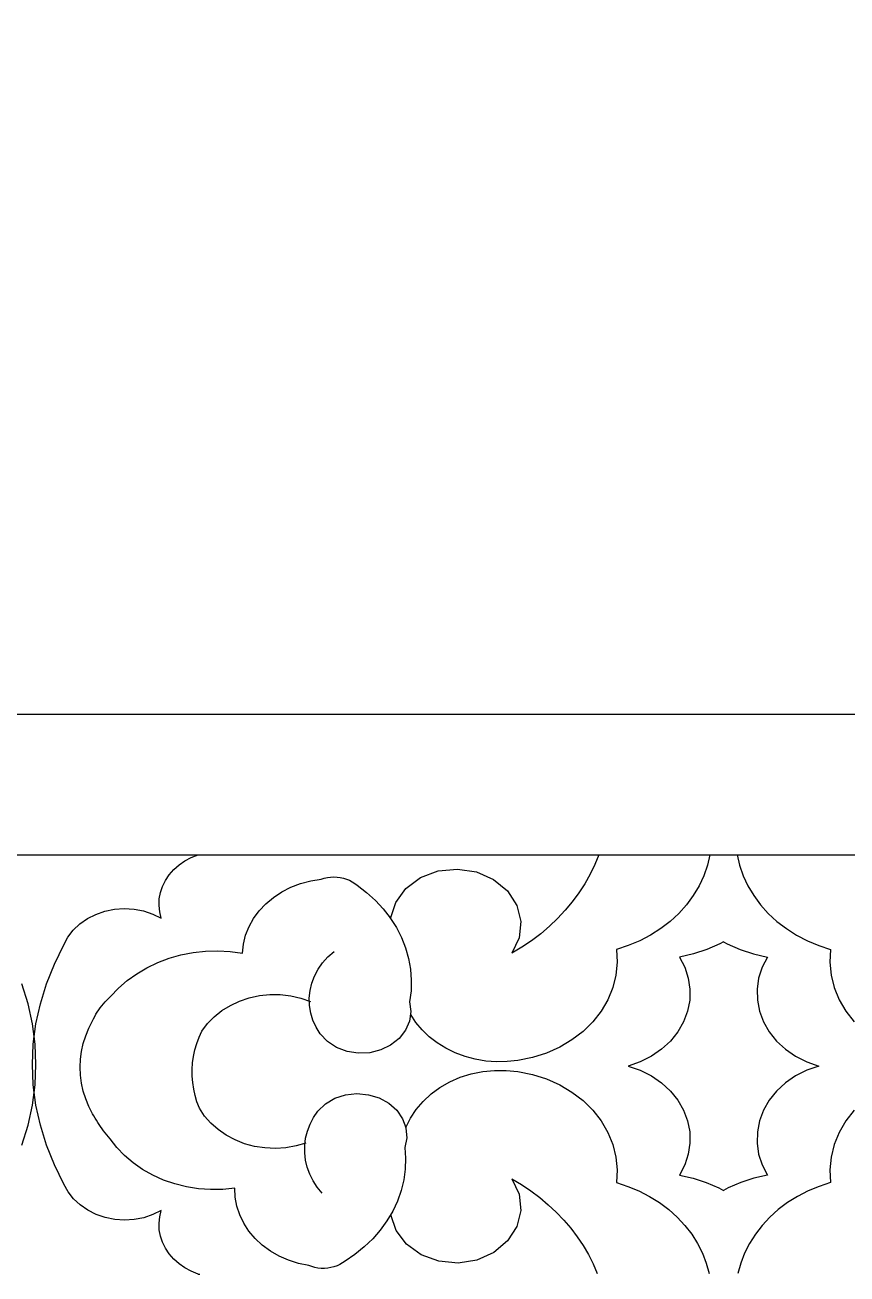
# Model space of a CAD drawing. Extents: x 1188826 to 1909461, y 608442 to 1651179.
# Drawn here: x 1664445.7 to 1664621.8, y 1032543.6 to 1032811.1 of the extents above; entities that cross this region are included whole.
import ezdxf

# ---------------------------------------------------------------- set-up
doc = ezdxf.new("R2010")
doc.units = 0
doc.header["$LTSCALE"] = 1000
doc.header["$MEASUREMENT"] = 0
doc.layers.add('窗', color=4, linetype='Continuous')
doc.layers.add('立面线', color=40, linetype='Continuous')

# ---------------------------------------------------------------- blocks, each defined once
blk = doc.blocks.new('EHYTERHT5EHTER')
at = {"layer": '窗', "ltscale": 3}
blk.add_lwpolyline([(80403.92, -228180.6), (81339.2, -228180.6), (81339.2, -229130.6), (80403.92, -229130.6)], close=True, dxfattribs=at)

msp = doc.modelspace()

# ---------------------------------------------------------------- linework, layer by layer
at = {"layer": '立面线'}
for p, q in [((1669039.81, 1032663.42), (1660727.54, 1032663.42)), ((1660758.89, 1032633.42), (1669008.6, 1032633.42)), ((1664479.93, 1032632.09), (1664481.3, 1032632.83)), ((1664481.3, 1032632.83), (1664482.75, 1032633.42)), ((1664568.61, 1032633.42), (1664567.74, 1032631.3)), ((1664592.39, 1032633.42), (1664591.86, 1032631.14)), ((1664598.25, 1032633.42), (1664598.78, 1032631.14)), ((1664476.58, 1032629.11), (1664477.55, 1032630.22)), ((1664477.55, 1032630.22), (1664478.67, 1032631.22)), ((1664478.67, 1032631.22), (1664479.93, 1032632.09)), ((1664534.2, 1032629.93), (1664538.3, 1032630.35)), ((1664538.3, 1032630.35), (1664542.37, 1032629.73)), ((1664567.74, 1032631.3), (1664566.74, 1032629.23)), ((1664591.86, 1032631.14), (1664591.09, 1032628.9)), ((1664598.78, 1032631.14), (1664599.55, 1032628.9)), ((1664475.14, 1032626.63), (1664475.77, 1032627.91)), ((1664475.77, 1032627.91), (1664476.58, 1032629.11)), ((1664504.73, 1032627.22), (1664506.9, 1032627.79)), ((1664506.9, 1032627.79), (1664509.13, 1032628.14)), ((1664509.13, 1032628.14), (1664509.78, 1032628.36)), ((1664509.78, 1032628.36), (1664510.45, 1032628.51)), ((1664510.45, 1032628.51), (1664511.14, 1032628.61)), ((1664511.14, 1032628.61), (1664511.83, 1032628.64)), ((1664511.83, 1032628.64), (1664512.53, 1032628.62)), ((1664512.53, 1032628.62), (1664513.22, 1032628.54)), ((1664513.22, 1032628.54), (1664513.89, 1032628.39)), ((1664513.89, 1032628.39), (1664514.55, 1032628.19)), ((1664514.55, 1032628.19), (1664515.17, 1032627.93)), ((1664515.17, 1032627.93), (1664515.77, 1032627.62)), ((1664515.77, 1032627.62), (1664516.32, 1032627.26)), ((1664527.29, 1032626.19), (1664530.42, 1032628.5)), ((1664530.42, 1032628.5), (1664534.2, 1032629.93)), ((1664542.37, 1032629.73), (1664546.05, 1032628.12)), ((1664546.05, 1032628.12), (1664549.02, 1032625.67)), ((1664566.74, 1032629.23), (1664565.6, 1032627.2)), ((1664591.09, 1032628.9), (1664590.08, 1032626.74)), ((1664599.55, 1032628.9), (1664600.56, 1032626.74)), ((1664474.45, 1032623.93), (1664474.7, 1032625.3)), ((1664474.7, 1032625.3), (1664475.14, 1032626.63)), ((1664498.91, 1032624.27), (1664500.71, 1032625.45)), ((1664500.71, 1032625.45), (1664502.66, 1032626.44)), ((1664502.66, 1032626.44), (1664504.73, 1032627.22)), ((1664516.32, 1032627.26), (1664516.83, 1032626.86)), ((1664516.83, 1032626.86), (1664518.87, 1032625.31)), ((1664518.87, 1032625.31), (1664520.74, 1032623.62)), ((1664525.09, 1032623.19), (1664527.29, 1032626.19)), ((1664549.02, 1032625.67), (1664551.03, 1032622.57)), ((1664564.32, 1032625.24), (1664562.93, 1032623.34)), ((1664565.6, 1032627.2), (1664564.32, 1032625.24)), ((1664588.85, 1032624.66), (1664587.39, 1032622.69)), ((1664590.08, 1032626.74), (1664588.85, 1032624.66)), ((1664600.56, 1032626.74), (1664601.79, 1032624.66)), ((1664601.79, 1032624.66), (1664603.25, 1032622.69)), ((1664474.39, 1032622.54), (1664474.45, 1032623.93)), ((1664474.54, 1032621.16), (1664474.39, 1032622.54)), ((1664495.86, 1032621.41), (1664497.29, 1032622.92)), ((1664497.29, 1032622.92), (1664498.91, 1032624.27)), ((1664520.74, 1032623.62), (1664522.44, 1032621.8)), ((1664524, 1032619.78), (1664525.09, 1032623.19)), ((1664551.03, 1032622.57), (1664551.89, 1032619.11)), ((1664562.93, 1032623.34), (1664561.4, 1032621.51)), ((1664587.39, 1032622.69), (1664585.73, 1032620.85)), ((1664603.25, 1032622.69), (1664604.9, 1032620.85)), ((1664457.42, 1032618.58), (1664459.04, 1032619.72)), ((1664459.04, 1032619.72), (1664460.85, 1032620.64)), ((1664460.85, 1032620.64), (1664462.8, 1032621.32)), ((1664462.8, 1032621.32), (1664464.85, 1032621.73)), ((1664464.85, 1032621.73), (1664466.94, 1032621.88)), ((1664466.94, 1032621.88), (1664469.04, 1032621.76)), ((1664469.04, 1032621.76), (1664471.09, 1032621.36)), ((1664471.09, 1032621.36), (1664473.05, 1032620.71)), ((1664473.05, 1032620.71), (1664474.87, 1032619.8)), ((1664474.87, 1032619.8), (1664474.54, 1032621.16)), ((1664493.68, 1032618.02), (1664494.65, 1032619.77)), ((1664494.65, 1032619.77), (1664495.86, 1032621.41)), ((1664522.44, 1032621.8), (1664523.94, 1032619.86)), ((1664523.94, 1032619.86), (1664524, 1032619.78)), ((1664524, 1032619.78), (1664525.24, 1032617.82)), ((1664559.77, 1032619.75), (1664558.01, 1032618.08)), ((1664561.4, 1032621.51), (1664559.77, 1032619.75)), ((1664585.73, 1032620.85), (1664583.89, 1032619.14)), ((1664604.9, 1032620.85), (1664606.75, 1032619.14)), ((1664454.86, 1032615.73), (1664456.01, 1032617.23)), ((1664456.01, 1032617.23), (1664457.42, 1032618.58)), ((1664492.95, 1032616.18), (1664493.68, 1032618.02)), ((1664525.24, 1032617.82), (1664526.33, 1032615.68)), ((1664551.89, 1032619.11), (1664551.54, 1032615.59)), ((1664558.01, 1032618.08), (1664556.16, 1032616.49)), ((1664581.86, 1032617.58), (1664579.68, 1032616.19)), ((1664583.89, 1032619.14), (1664581.86, 1032617.58)), ((1664606.75, 1032619.14), (1664608.78, 1032617.58)), ((1664608.78, 1032617.58), (1664610.96, 1032616.19)), ((1664451.98, 1032609.95), (1664454.03, 1032614.09)), ((1664453.99, 1032614.09), (1664454.86, 1032615.73)), ((1664492.27, 1032612.35), (1664492.48, 1032614.28)), ((1664492.48, 1032614.28), (1664492.95, 1032616.18)), ((1664526.33, 1032615.68), (1664527.2, 1032613.47)), ((1664551.54, 1032615.59), (1664550, 1032612.3)), ((1664554.2, 1032615), (1664552.14, 1032613.6)), ((1664556.16, 1032616.49), (1664554.2, 1032615)), ((1664574.91, 1032613.94), (1664572.37, 1032613.11)), ((1664577.36, 1032614.97), (1664574.91, 1032613.94)), ((1664579.68, 1032616.19), (1664577.36, 1032614.97)), ((1664594.51, 1032614.35), (1664591.77, 1032613.15)), ((1664595.32, 1032614.79), (1664594.51, 1032614.35)), ((1664595.32, 1032614.79), (1664596.13, 1032614.35)), ((1664596.13, 1032614.35), (1664598.87, 1032613.15)), ((1664610.96, 1032616.19), (1664613.28, 1032614.97)), ((1664613.28, 1032614.97), (1664615.72, 1032613.94)), ((1664615.72, 1032613.94), (1664618.27, 1032613.11)), ((1664476.56, 1032611.25), (1664479.09, 1032611.96)), ((1664479.09, 1032611.96), (1664481.68, 1032612.47)), ((1664481.68, 1032612.47), (1664484.32, 1032612.76)), ((1664484.32, 1032612.76), (1664486.98, 1032612.84)), ((1664486.98, 1032612.84), (1664489.64, 1032612.7)), ((1664489.64, 1032612.7), (1664492.27, 1032612.35)), ((1664509.43, 1032610.28), (1664510.57, 1032611.56)), ((1664510.57, 1032611.56), (1664511.88, 1032612.72)), ((1664527.2, 1032613.47), (1664527.84, 1032611.21)), ((1664552.14, 1032613.6), (1664550, 1032612.3)), ((1664572.37, 1032613.11), (1664572.51, 1032610.38)), ((1664588.89, 1032612.19), (1664585.92, 1032611.49)), ((1664585.92, 1032611.49), (1664587.04, 1032609.31)), ((1664591.77, 1032613.15), (1664588.89, 1032612.19)), ((1664598.87, 1032613.15), (1664601.75, 1032612.19)), ((1664601.75, 1032612.19), (1664604.72, 1032611.49)), ((1664604.72, 1032611.49), (1664603.6, 1032609.31)), ((1664618.27, 1032613.11), (1664618.13, 1032610.38)), ((1664450.29, 1032605.75), (1664451.98, 1032609.95)), ((1664469.61, 1032607.92), (1664471.8, 1032609.22)), ((1664471.8, 1032609.22), (1664474.12, 1032610.33)), ((1664474.12, 1032610.33), (1664476.56, 1032611.25)), ((1664507.69, 1032607.43), (1664508.47, 1032608.9)), ((1664508.47, 1032608.9), (1664509.43, 1032610.28)), ((1664527.84, 1032611.21), (1664528.26, 1032608.91)), ((1664528.26, 1032608.91), (1664528.43, 1032606.58)), ((1664572.51, 1032610.38), (1664572.24, 1032607.64)), ((1664587.04, 1032609.31), (1664587.78, 1032607.01)), ((1664603.6, 1032609.31), (1664602.85, 1032607.01)), ((1664618.13, 1032610.38), (1664618.39, 1032607.64)), ((1664465.7, 1032604.83), (1664467.57, 1032606.46)), ((1664467.57, 1032606.46), (1664469.61, 1032607.92)), ((1664507.11, 1032605.9), (1664507.69, 1032607.43)), ((1664528.43, 1032606.58), (1664528.37, 1032604.25)), ((1664572.24, 1032607.64), (1664571.58, 1032604.96)), ((1664587.78, 1032607.01), (1664588.13, 1032604.64)), ((1664602.85, 1032607.01), (1664602.51, 1032604.64)), ((1664618.39, 1032607.64), (1664619.06, 1032604.96)), ((1664446.33, 1032601.48), (1664445.01, 1032605.75)), ((1664448.97, 1032601.48), (1664450.29, 1032605.75)), ((1664464.02, 1032603.06), (1664465.7, 1032604.83)), ((1664493.73, 1032602.76), (1664495.91, 1032603.23)), ((1664495.91, 1032603.23), (1664498.13, 1032603.46)), ((1664498.13, 1032603.46), (1664500.37, 1032603.46)), ((1664500.37, 1032603.46), (1664502.6, 1032603.21)), ((1664506.58, 1032602.72), (1664506.74, 1032604.32)), ((1664506.74, 1032604.32), (1664507.11, 1032605.9)), ((1664528.37, 1032604.25), (1664528.07, 1032601.94)), ((1664571.58, 1032604.96), (1664570.53, 1032602.37)), ((1664588.13, 1032604.64), (1664588.07, 1032602.25)), ((1664602.51, 1032604.64), (1664602.57, 1032602.25)), ((1664619.06, 1032604.96), (1664620.11, 1032602.37)), ((1664447.27, 1032597.17), (1664446.33, 1032601.48)), ((1664448.03, 1032597.17), (1664448.97, 1032601.48)), ((1664461.46, 1032600.16), (1664461.78, 1032600.6)), ((1664461.78, 1032600.6), (1664462.11, 1032601.04)), ((1664462.11, 1032601.04), (1664462.46, 1032601.46)), ((1664462.46, 1032601.46), (1664462.83, 1032601.88)), ((1664462.83, 1032601.88), (1664463.21, 1032602.28)), ((1664463.21, 1032602.28), (1664463.61, 1032602.68)), ((1664463.61, 1032602.68), (1664464.02, 1032603.06)), ((1664487.85, 1032600.02), (1664489.67, 1032601.14)), ((1664489.67, 1032601.14), (1664491.64, 1032602.06)), ((1664491.64, 1032602.06), (1664493.73, 1032602.76)), ((1664502.6, 1032603.21), (1664504.77, 1032602.72)), ((1664504.77, 1032602.72), (1664506.85, 1032602.01)), ((1664506.64, 1032601.11), (1664506.58, 1032602.72)), ((1664506.9, 1032599.51), (1664506.64, 1032601.11)), ((1664528.07, 1032601.94), (1664528.33, 1032599.85)), ((1664570.53, 1032602.37), (1664569.1, 1032599.92)), ((1664588.07, 1032602.25), (1664587.61, 1032599.9)), ((1664602.57, 1032602.25), (1664603.03, 1032599.9)), ((1664620.11, 1032602.37), (1664621.54, 1032599.92)), ((1664460.15, 1032597.82), (1664460.37, 1032598.3)), ((1664460.37, 1032598.3), (1664460.62, 1032598.78)), ((1664460.62, 1032598.78), (1664460.88, 1032599.25)), ((1664460.88, 1032599.25), (1664461.16, 1032599.71)), ((1664461.16, 1032599.71), (1664461.46, 1032600.16)), ((1664484.77, 1032597.24), (1664486.21, 1032598.72)), ((1664486.21, 1032598.72), (1664487.85, 1032600.02)), ((1664507.37, 1032597.96), (1664506.9, 1032599.51)), ((1664508.05, 1032596.45), (1664507.37, 1032597.96)), ((1664528.33, 1032599.85), (1664528.03, 1032597.77)), ((1664529.43, 1032597.51), (1664528.3, 1032599.22)), ((1664569.1, 1032599.92), (1664567.33, 1032597.64)), ((1664587.61, 1032599.9), (1664586.75, 1032597.63)), ((1664603.03, 1032599.9), (1664603.89, 1032597.63)), ((1664621.54, 1032599.92), (1664623.31, 1032597.64)), ((1664447.84, 1032592.83), (1664447.27, 1032597.17)), ((1664447.46, 1032592.83), (1664448.03, 1032597.17)), ((1664458.69, 1032594.63), (1664459.35, 1032596.25)), ((1664459.35, 1032596.25), (1664460.15, 1032597.82)), ((1664482.97, 1032594.31), (1664483.56, 1032595.63)), ((1664483.56, 1032595.63), (1664484.77, 1032597.24)), ((1664508.92, 1032595.03), (1664508.05, 1032596.45)), ((1664527.17, 1032595.81), (1664525.81, 1032594.07)), ((1664528.03, 1032597.77), (1664527.17, 1032595.81)), ((1664530.76, 1032595.91), (1664529.43, 1032597.51)), ((1664532.29, 1032594.44), (1664530.76, 1032595.91)), ((1664565.24, 1032595.57), (1664562.85, 1032593.74)), ((1664567.33, 1032597.64), (1664565.24, 1032595.57)), ((1664585.52, 1032595.49), (1664583.94, 1032593.52)), ((1664586.75, 1032597.63), (1664585.52, 1032595.49)), ((1664603.89, 1032597.63), (1664605.12, 1032595.49)), ((1664605.12, 1032595.49), (1664606.7, 1032593.52)), ((1664447.27, 1032588.48), (1664447.46, 1032592.83)), ((1664448.03, 1032588.48), (1664447.84, 1032592.83)), ((1664457.79, 1032591.3), (1664458.17, 1032592.98)), ((1664458.17, 1032592.98), (1664458.69, 1032594.63)), ((1664482.08, 1032591.61), (1664482.48, 1032592.97)), ((1664482.48, 1032592.97), (1664482.97, 1032594.31)), ((1664510.48, 1032593.41), (1664508.92, 1032595.03)), ((1664512.43, 1032592.15), (1664510.48, 1032593.41)), ((1664524.01, 1032592.64), (1664521.88, 1032591.61)), ((1664525.81, 1032594.07), (1664524.01, 1032592.64)), ((1664533.99, 1032593.12), (1664532.29, 1032594.44)), ((1664535.85, 1032591.97), (1664533.99, 1032593.12)), ((1664562.85, 1032593.74), (1664560.22, 1032592.18)), ((1664583.94, 1032593.52), (1664582.05, 1032591.77)), ((1664606.7, 1032593.52), (1664608.59, 1032591.77)), ((1664457.57, 1032589.6), (1664457.79, 1032591.3)), ((1664481.59, 1032588.83), (1664481.78, 1032590.22)), ((1664481.78, 1032590.22), (1664482.08, 1032591.61)), ((1664514.67, 1032591.3), (1664512.43, 1032592.15)), ((1664517.08, 1032590.92), (1664514.67, 1032591.3)), ((1664519.53, 1032591.02), (1664517.08, 1032590.92)), ((1664521.88, 1032591.61), (1664519.53, 1032591.02)), ((1664537.85, 1032590.99), (1664535.85, 1032591.97)), ((1664539.95, 1032590.2), (1664537.85, 1032590.99)), ((1664542.14, 1032589.61), (1664539.95, 1032590.2)), ((1664554.38, 1032589.96), (1664551.26, 1032589.35)), ((1664557.38, 1032590.91), (1664554.38, 1032589.96)), ((1664560.22, 1032592.18), (1664557.38, 1032590.91)), ((1664579.87, 1032590.27), (1664577.47, 1032589.06)), ((1664582.05, 1032591.77), (1664579.87, 1032590.27)), ((1664608.59, 1032591.77), (1664610.76, 1032590.27)), ((1664610.76, 1032590.27), (1664613.16, 1032589.06)), ((1664447.46, 1032584.12), (1664447.27, 1032588.48)), ((1664447.84, 1032584.12), (1664448.03, 1032588.48)), ((1664457.5, 1032587.89), (1664457.57, 1032589.6)), ((1664457.57, 1032586.18), (1664457.5, 1032587.89)), ((1664481.49, 1032587.42), (1664481.59, 1032588.83)), ((1664481.49, 1032586.02), (1664481.49, 1032587.42)), ((1664544.4, 1032589.23), (1664542.14, 1032589.61)), ((1664543.74, 1032587), (1664546.24, 1032587.24)), ((1664546.69, 1032589.06), (1664544.4, 1032589.23)), ((1664546.24, 1032587.24), (1664548.76, 1032587.23)), ((1664548.98, 1032589.1), (1664546.69, 1032589.06)), ((1664548.76, 1032587.23), (1664551.26, 1032586.97)), ((1664551.26, 1032589.35), (1664548.98, 1032589.1)), ((1664577.47, 1032589.06), (1664574.89, 1032588.16)), ((1664574.89, 1032588.16), (1664577.47, 1032587.26)), ((1664577.47, 1032587.26), (1664579.87, 1032586.04)), ((1664613.16, 1032587.26), (1664610.76, 1032586.04)), ((1664613.16, 1032589.06), (1664615.75, 1032588.16)), ((1664615.75, 1032588.16), (1664613.16, 1032587.26)), ((1664457.79, 1032584.48), (1664457.57, 1032586.18)), ((1664481.6, 1032584.61), (1664481.49, 1032586.02)), ((1664481.81, 1032583.22), (1664481.6, 1032584.61)), ((1664534.57, 1032583.58), (1664536.67, 1032584.78)), ((1664536.67, 1032584.78), (1664538.92, 1032585.76)), ((1664538.92, 1032585.76), (1664541.29, 1032586.5)), ((1664541.29, 1032586.5), (1664543.74, 1032587)), ((1664551.26, 1032586.97), (1664554.38, 1032586.35)), ((1664554.38, 1032586.35), (1664557.38, 1032585.4)), ((1664557.38, 1032585.4), (1664560.22, 1032584.14)), ((1664579.87, 1032586.04), (1664582.05, 1032584.55)), ((1664582.05, 1032584.55), (1664583.94, 1032582.8)), ((1664608.59, 1032584.55), (1664606.7, 1032582.8)), ((1664610.76, 1032586.04), (1664608.59, 1032584.55)), ((1664447.27, 1032579.78), (1664447.84, 1032584.12)), ((1664448.03, 1032579.78), (1664447.46, 1032584.12)), ((1664458.17, 1032582.8), (1664457.79, 1032584.48)), ((1664458.69, 1032581.14), (1664458.17, 1032582.8)), ((1664482.12, 1032581.83), (1664481.81, 1032583.22)), ((1664482.52, 1032580.47), (1664482.12, 1032581.83)), ((1664512.08, 1032581.25), (1664514.37, 1032581.98)), ((1664514.37, 1032581.98), (1664516.8, 1032582.25)), ((1664516.8, 1032582.25), (1664519.24, 1032582.03)), ((1664519.24, 1032582.03), (1664521.55, 1032581.34)), ((1664530.95, 1032580.6), (1664532.66, 1032582.18)), ((1664532.66, 1032582.18), (1664534.57, 1032583.58)), ((1664560.22, 1032584.14), (1664562.85, 1032582.58)), ((1664562.85, 1032582.58), (1664565.24, 1032580.75)), ((1664583.94, 1032582.8), (1664585.52, 1032580.83)), ((1664606.7, 1032582.8), (1664605.12, 1032580.83)), ((1664446.33, 1032575.48), (1664447.27, 1032579.78)), ((1664448.97, 1032575.48), (1664448.03, 1032579.78)), ((1664459.35, 1032579.53), (1664458.69, 1032581.14)), ((1664460.15, 1032577.96), (1664459.35, 1032579.53)), ((1664483.03, 1032579.13), (1664482.52, 1032580.47)), ((1664508.39, 1032578.53), (1664510.05, 1032580.07)), ((1664510.05, 1032580.07), (1664512.08, 1032581.25)), ((1664521.55, 1032581.34), (1664523.61, 1032580.21)), ((1664523.61, 1032580.21), (1664525.31, 1032578.7)), ((1664529.46, 1032578.86), (1664530.95, 1032580.6)), ((1664565.24, 1032580.75), (1664567.33, 1032578.68)), ((1664585.52, 1032580.83), (1664586.75, 1032578.69)), ((1664605.12, 1032580.83), (1664603.89, 1032578.69)), ((1664460.41, 1032577.49), (1664460.15, 1032577.96)), ((1664460.68, 1032577.02), (1664460.41, 1032577.49)), ((1664460.96, 1032576.56), (1664460.68, 1032577.02)), ((1664461.25, 1032576.1), (1664460.96, 1032576.56)), ((1664484.14, 1032577.46), (1664483.03, 1032579.13)), ((1664485.48, 1032575.92), (1664484.14, 1032577.46)), ((1664506.74, 1032575.74), (1664507.48, 1032577.17)), ((1664507.48, 1032577.17), (1664508.39, 1032578.53)), ((1664525.31, 1032578.7), (1664526.56, 1032576.89)), ((1664526.56, 1032576.89), (1664527.27, 1032574.98)), ((1664527.27, 1032574.98), (1664528.23, 1032576.97)), ((1664528.23, 1032576.97), (1664529.46, 1032578.86)), ((1664567.33, 1032578.68), (1664569.1, 1032576.4)), ((1664586.75, 1032578.69), (1664587.61, 1032576.42)), ((1664603.89, 1032578.69), (1664603.03, 1032576.42)), ((1664623.31, 1032578.68), (1664621.54, 1032576.4)), ((1664445.01, 1032571.21), (1664446.33, 1032575.48)), ((1664450.29, 1032571.21), (1664448.97, 1032575.48)), ((1664461.55, 1032575.65), (1664461.25, 1032576.1)), ((1664461.86, 1032575.2), (1664461.55, 1032575.65)), ((1664462.18, 1032574.75), (1664461.86, 1032575.2)), ((1664462.5, 1032574.31), (1664462.18, 1032574.75)), ((1664462.84, 1032573.87), (1664462.5, 1032574.31)), ((1664463.18, 1032573.44), (1664462.84, 1032573.87)), ((1664487.03, 1032574.54), (1664485.48, 1032575.92)), ((1664488.78, 1032573.33), (1664487.03, 1032574.54)), ((1664505.79, 1032572.72), (1664506.18, 1032574.25)), ((1664506.18, 1032574.25), (1664506.74, 1032575.74)), ((1664527.27, 1032574.98), (1664527.29, 1032574.89)), ((1664527.29, 1032574.89), (1664527.46, 1032572.8)), ((1664569.1, 1032576.4), (1664570.53, 1032573.94)), ((1664570.53, 1032573.94), (1664571.58, 1032571.35)), ((1664587.61, 1032576.42), (1664588.07, 1032574.06)), ((1664588.07, 1032574.06), (1664588.13, 1032571.68)), ((1664602.57, 1032574.06), (1664602.51, 1032571.68)), ((1664603.03, 1032576.42), (1664602.57, 1032574.06)), ((1664620.11, 1032573.94), (1664619.06, 1032571.35)), ((1664621.54, 1032576.4), (1664620.11, 1032573.94)), ((1664451.98, 1032567), (1664450.29, 1032571.21)), ((1664463.53, 1032573.01), (1664463.18, 1032573.44)), ((1664463.89, 1032572.59), (1664463.53, 1032573.01)), ((1664465.33, 1032570.73), (1664463.89, 1032572.59)), ((1664490.69, 1032572.33), (1664488.78, 1032573.33)), ((1664492.73, 1032571.53), (1664490.69, 1032572.33)), ((1664494.87, 1032570.96), (1664492.73, 1032571.53)), ((1664505.87, 1032571.66), (1664503.75, 1032571.05)), ((1664505.59, 1032569.6), (1664505.6, 1032571.16)), ((1664505.6, 1032571.16), (1664505.79, 1032572.72)), ((1664527.46, 1032572.8), (1664527.07, 1032570.73)), ((1664571.58, 1032571.35), (1664572.24, 1032568.67)), ((1664588.13, 1032571.68), (1664587.78, 1032569.31)), ((1664602.51, 1032571.68), (1664602.85, 1032569.31)), ((1664619.06, 1032571.35), (1664618.39, 1032568.67)), ((1664466.99, 1032569), (1664465.33, 1032570.73)), ((1664468.84, 1032567.42), (1664466.99, 1032569)), ((1664497.07, 1032570.62), (1664494.87, 1032570.96)), ((1664499.31, 1032570.52), (1664497.07, 1032570.62)), ((1664501.55, 1032570.67), (1664499.31, 1032570.52)), ((1664503.75, 1032571.05), (1664501.55, 1032570.67)), ((1664505.77, 1032568.04), (1664505.59, 1032569.6)), ((1664527.07, 1032570.73), (1664527.22, 1032568.41)), ((1664572.24, 1032568.67), (1664572.51, 1032565.94)), ((1664587.78, 1032569.31), (1664587.04, 1032567.01)), ((1664602.85, 1032569.31), (1664603.6, 1032567.01)), ((1664618.39, 1032568.67), (1664618.13, 1032565.94)), ((1664454.03, 1032562.87), (1664451.98, 1032567)), ((1664470.86, 1032566.01), (1664468.84, 1032567.42)), ((1664473.04, 1032564.78), (1664470.86, 1032566.01)), ((1664506.13, 1032566.5), (1664505.77, 1032568.04)), ((1664506.68, 1032565.01), (1664506.13, 1032566.5)), ((1664527.13, 1032566.08), (1664526.8, 1032563.77)), ((1664527.22, 1032568.41), (1664527.13, 1032566.08)), ((1664572.51, 1032565.94), (1664572.37, 1032563.2)), ((1664587.04, 1032567.01), (1664585.92, 1032564.82)), ((1664603.6, 1032567.01), (1664604.72, 1032564.82)), ((1664618.13, 1032565.94), (1664618.27, 1032563.2)), ((1664475.35, 1032563.75), (1664473.04, 1032564.78)), ((1664477.78, 1032562.91), (1664475.35, 1032563.75)), ((1664507.41, 1032563.57), (1664506.68, 1032565.01)), ((1664508.3, 1032562.2), (1664507.41, 1032563.57)), ((1664526.8, 1032563.77), (1664526.24, 1032561.49)), ((1664550, 1032564.01), (1664551.53, 1032560.75)), ((1664550, 1032564.01), (1664552.07, 1032562.76)), ((1664572.37, 1032563.2), (1664574.84, 1032562.4)), ((1664585.92, 1032564.82), (1664588.81, 1032564.15)), ((1664588.81, 1032564.15), (1664591.61, 1032563.23)), ((1664591.61, 1032563.23), (1664594.29, 1032562.08)), ((1664599.03, 1032563.23), (1664596.35, 1032562.08)), ((1664601.83, 1032564.15), (1664599.03, 1032563.23)), ((1664604.72, 1032564.82), (1664601.83, 1032564.15)), ((1664618.27, 1032563.2), (1664615.8, 1032562.4)), ((1664454.91, 1032561.24), (1664454.03, 1032562.87)), ((1664456.07, 1032559.75), (1664454.91, 1032561.24)), ((1664480.28, 1032562.29), (1664477.78, 1032562.91)), ((1664482.85, 1032561.89), (1664480.28, 1032562.29)), ((1664485.45, 1032561.71), (1664482.85, 1032561.89)), ((1664488.06, 1032561.76), (1664485.45, 1032561.71)), ((1664490.65, 1032562.02), (1664488.06, 1032561.76)), ((1664490.73, 1032560.09), (1664490.65, 1032562.02)), ((1664509.35, 1032560.92), (1664508.3, 1032562.2)), ((1664526.24, 1032561.49), (1664525.46, 1032559.26)), ((1664551.53, 1032560.75), (1664551.89, 1032557.24)), ((1664552.07, 1032562.76), (1664554.06, 1032561.42)), ((1664554.06, 1032561.42), (1664555.96, 1032559.98)), ((1664574.84, 1032562.4), (1664577.21, 1032561.41)), ((1664577.21, 1032561.41), (1664579.47, 1032560.25)), ((1664594.29, 1032562.08), (1664595.32, 1032561.52)), ((1664596.35, 1032562.08), (1664595.32, 1032561.52)), ((1664613.43, 1032561.41), (1664611.17, 1032560.25)), ((1664615.8, 1032562.4), (1664613.43, 1032561.41)), ((1664457.48, 1032558.42), (1664456.07, 1032559.75)), ((1664459.11, 1032557.29), (1664457.48, 1032558.42)), ((1664491.08, 1032558.17), (1664490.73, 1032560.09)), ((1664491.69, 1032556.3), (1664491.08, 1032558.17)), ((1664525.46, 1032559.26), (1664524.45, 1032557.09)), ((1664555.96, 1032559.98), (1664557.77, 1032558.46)), ((1664557.77, 1032558.46), (1664559.48, 1032556.85)), ((1664579.47, 1032560.25), (1664581.6, 1032558.92)), ((1664581.6, 1032558.92), (1664583.58, 1032557.44)), ((1664609.04, 1032558.92), (1664607.06, 1032557.44)), ((1664611.17, 1032560.25), (1664609.04, 1032558.92)), ((1664460.91, 1032556.38), (1664459.11, 1032557.29)), ((1664462.86, 1032555.72), (1664460.91, 1032556.38)), ((1664464.9, 1032555.31), (1664462.86, 1032555.72)), ((1664466.98, 1032555.17), (1664464.9, 1032555.31)), ((1664469.07, 1032555.3), (1664466.98, 1032555.17)), ((1664471.11, 1032555.69), (1664469.07, 1032555.3)), ((1664473.06, 1032556.35), (1664471.11, 1032555.69)), ((1664474.87, 1032557.25), (1664473.06, 1032556.35)), ((1664474.39, 1032554.51), (1664474.54, 1032555.89)), ((1664474.54, 1032555.89), (1664474.87, 1032557.25)), ((1664492.55, 1032554.5), (1664491.69, 1032556.3)), ((1664524.45, 1032557.09), (1664523.22, 1032555.01)), ((1664525.18, 1032552.95), (1664524.03, 1032556.33)), ((1664551.89, 1032557.24), (1664551.05, 1032553.79)), ((1664559.48, 1032556.85), (1664561.08, 1032555.17)), ((1664561.08, 1032555.17), (1664562.58, 1032553.42)), ((1664583.58, 1032557.44), (1664585.4, 1032555.8)), ((1664585.4, 1032555.8), (1664587.05, 1032554.04)), ((1664605.24, 1032555.8), (1664603.59, 1032554.04)), ((1664607.06, 1032557.44), (1664605.24, 1032555.8)), ((1664474.45, 1032553.12), (1664474.39, 1032554.51)), ((1664474.7, 1032551.75), (1664474.45, 1032553.12)), ((1664493.65, 1032552.81), (1664492.55, 1032554.5)), ((1664494.98, 1032551.24), (1664493.65, 1032552.81)), ((1664521.79, 1032553.03), (1664520.16, 1032551.16)), ((1664523.22, 1032555.01), (1664521.79, 1032553.03)), ((1664527.42, 1032550), (1664525.18, 1032552.95)), ((1664551.05, 1032553.79), (1664549.07, 1032550.71)), ((1664562.58, 1032553.42), (1664563.96, 1032551.6)), ((1664587.05, 1032554.04), (1664588.5, 1032552.16)), ((1664603.59, 1032554.04), (1664602.14, 1032552.16)), ((1664475.14, 1032550.42), (1664474.7, 1032551.75)), ((1664475.77, 1032549.14), (1664475.14, 1032550.42)), ((1664496.52, 1032549.81), (1664494.98, 1032551.24)), ((1664498.24, 1032548.55), (1664496.52, 1032549.81)), ((1664520.16, 1032551.16), (1664518.35, 1032549.42)), ((1664530.57, 1032547.74), (1664527.42, 1032550)), ((1664549.07, 1032550.71), (1664546.13, 1032548.24)), ((1664563.96, 1032551.6), (1664565.22, 1032549.72)), ((1664588.5, 1032552.16), (1664589.76, 1032550.17)), ((1664589.76, 1032550.17), (1664590.8, 1032548.1)), ((1664600.88, 1032550.17), (1664599.84, 1032548.1)), ((1664602.14, 1032552.16), (1664600.88, 1032550.17)), ((1664476.58, 1032547.94), (1664475.77, 1032549.14)), ((1664477.55, 1032546.83), (1664476.58, 1032547.94)), ((1664500.12, 1032547.47), (1664498.24, 1032548.55)), ((1664502.14, 1032546.59), (1664500.12, 1032547.47)), ((1664516.37, 1032547.83), (1664514.24, 1032546.38)), ((1664518.35, 1032549.42), (1664516.37, 1032547.83)), ((1664534.35, 1032546.35), (1664530.57, 1032547.74)), ((1664546.13, 1032548.24), (1664542.48, 1032546.62)), ((1664565.22, 1032549.72), (1664566.37, 1032547.78)), ((1664566.37, 1032547.78), (1664567.38, 1032545.79)), ((1664590.8, 1032548.1), (1664591.62, 1032545.96)), ((1664599.84, 1032548.1), (1664599.01, 1032545.96)), ((1664478.67, 1032545.83), (1664477.55, 1032546.83)), ((1664479.93, 1032544.96), (1664478.67, 1032545.83)), ((1664481.3, 1032544.22), (1664479.93, 1032544.96)), ((1664504.26, 1032545.91), (1664502.14, 1032546.59)), ((1664506.47, 1032545.46), (1664504.26, 1032545.91)), ((1664507.1, 1032545.22), (1664506.47, 1032545.46)), ((1664507.76, 1032545.03), (1664507.1, 1032545.22)), ((1664508.44, 1032544.9), (1664507.76, 1032545.03)), ((1664509.13, 1032544.83), (1664508.44, 1032544.9)), ((1664509.83, 1032544.82), (1664509.13, 1032544.83)), ((1664510.52, 1032544.87), (1664509.83, 1032544.82)), ((1664511.21, 1032544.99), (1664510.52, 1032544.87)), ((1664511.87, 1032545.16), (1664511.21, 1032544.99)), ((1664512.52, 1032545.38), (1664511.87, 1032545.16)), ((1664513.13, 1032545.66), (1664512.52, 1032545.38)), ((1664513.71, 1032546), (1664513.13, 1032545.66)), ((1664514.24, 1032546.38), (1664513.71, 1032546)), ((1664538.44, 1032545.97), (1664534.35, 1032546.35)), ((1664542.48, 1032546.62), (1664538.44, 1032545.97)), ((1664567.38, 1032545.79), (1664568.28, 1032543.76)), ((1664591.62, 1032545.96), (1664592.22, 1032543.76)), ((1664599.01, 1032545.96), (1664598.42, 1032543.76)), ((1664482.76, 1032543.63), (1664481.3, 1032544.22)), ((1664482.76, 1032543.63), (1664483.11, 1032543.63))]:
    msp.add_line(p, q, dxfattribs=at)

# ---------------------------------------------------------------- block references
at = {"layer": '窗'}
msp.add_blockref('EHYTERHT5EHTER', (1583484.46, 1261794.02), dxfattribs=at)

doc.saveas('drawing.dxf')
